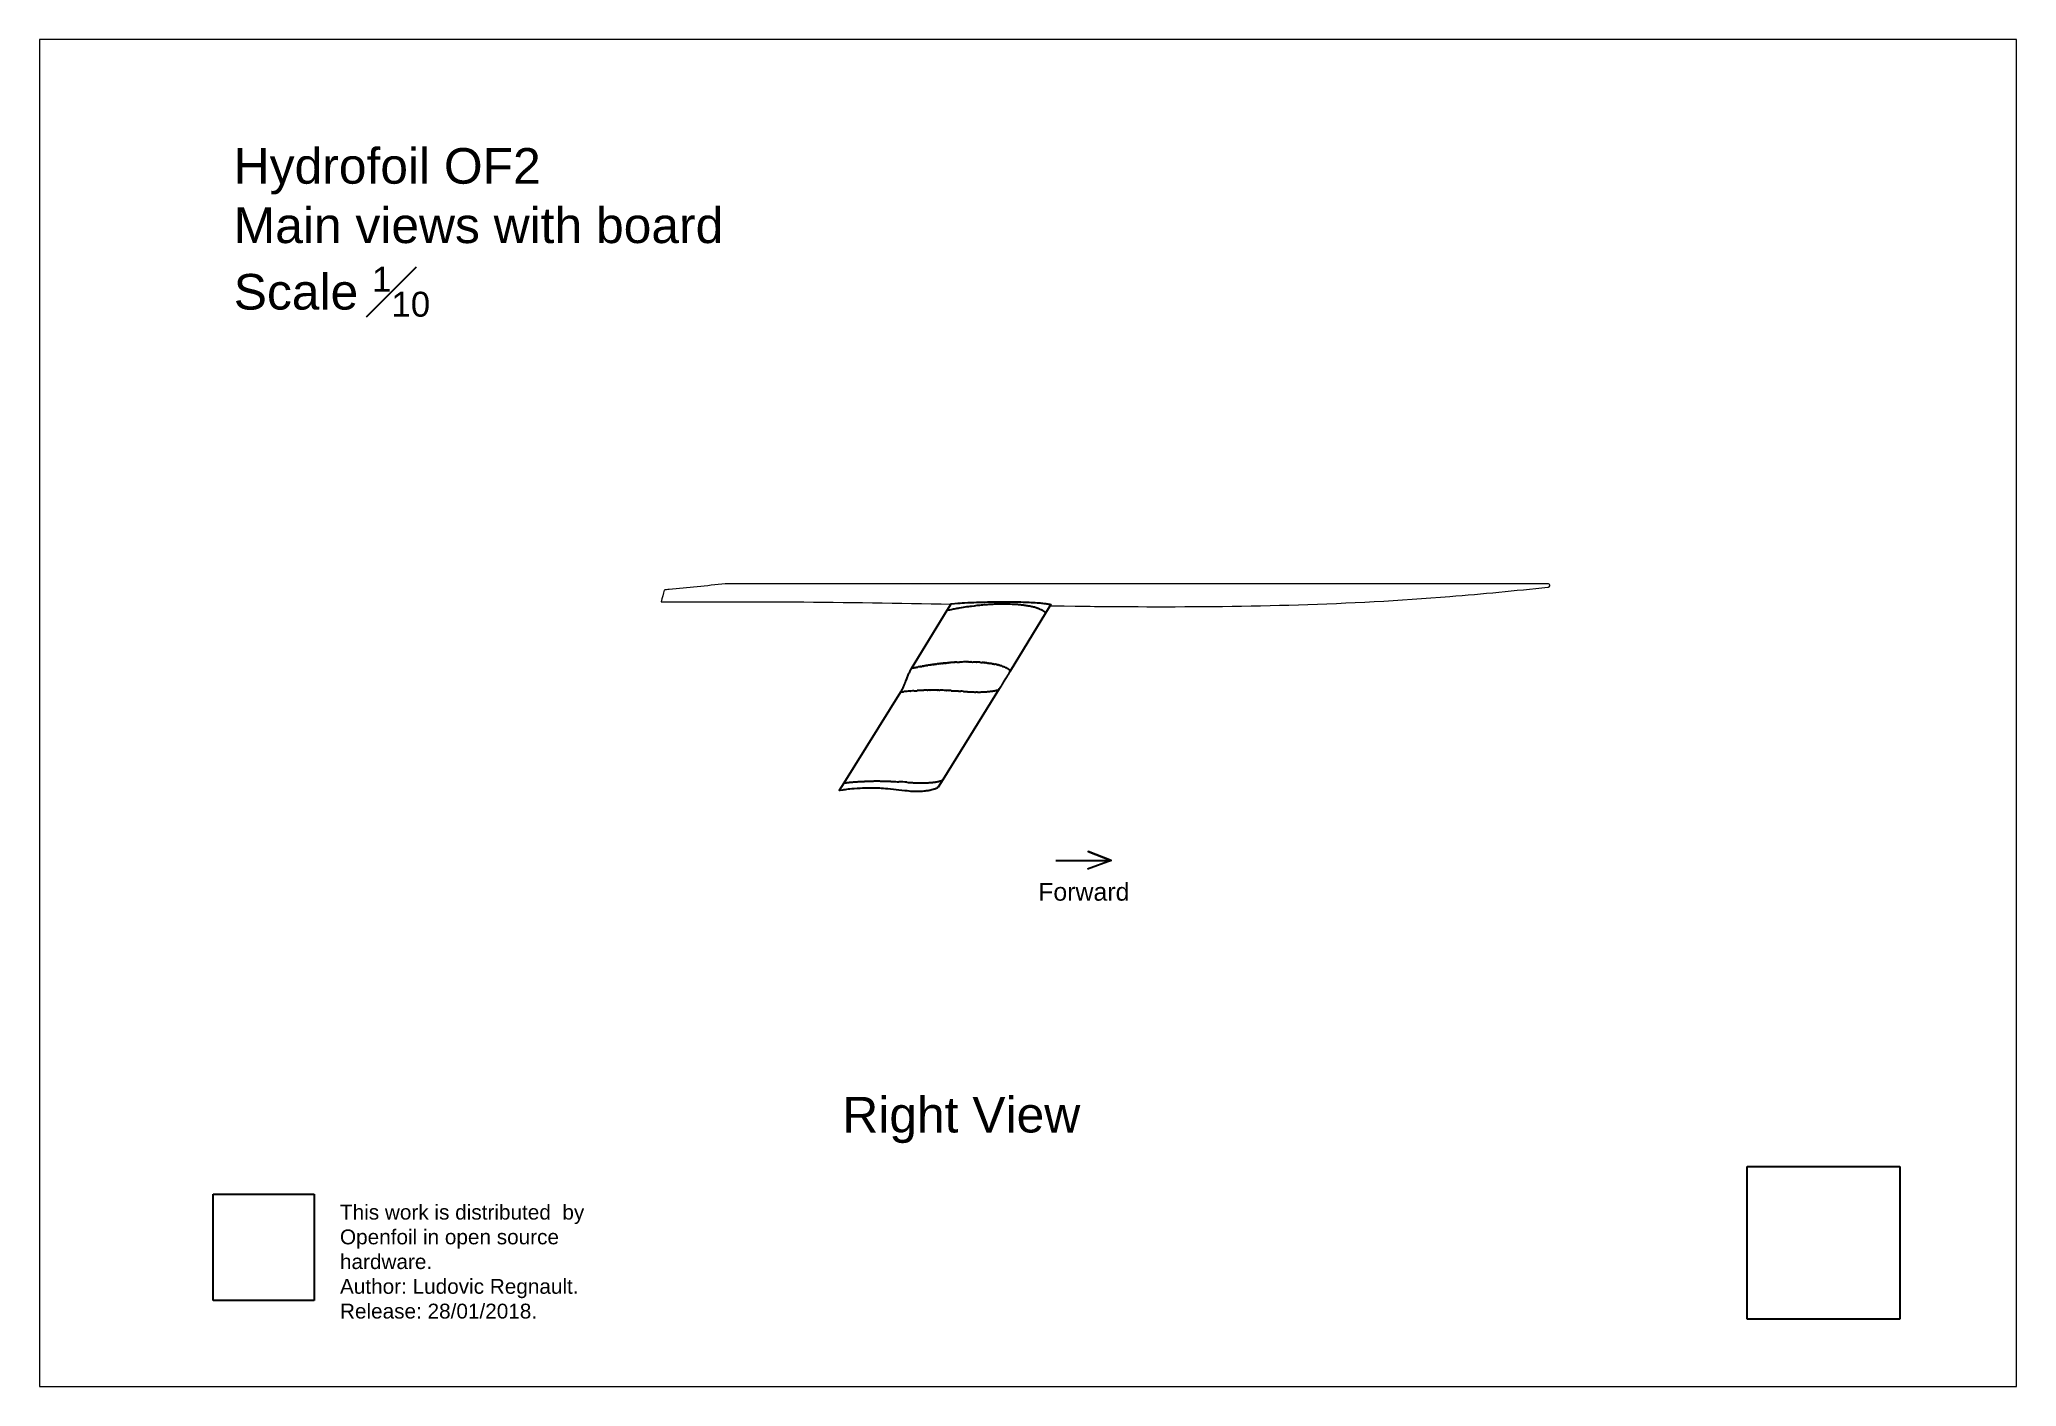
# Paper-space layout '12' of a CAD drawing. Header units: millimetres. Extents: x -23 to 310, y -9 to 218.
# The model-space entities are those that its viewports show. They can reach past a viewport. Long polylines and large blocks are cut down to what shows.
import ezdxf

# ---------------------------------------------------------------- set-up
doc = ezdxf.new("R2010")
doc.units = ezdxf.units.MM
doc.header["$LTSCALE"] = 0.05
doc.layers.add('Board', color=52, linetype='Continuous', lineweight=13)
doc.layers.add('Text', color=8, linetype='Continuous')
doc.styles.get("Standard").update_dxf_attribs({"font": 'arial.ttf'})
picture_1 = doc.add_image_def('image1.jpg', size_in_pixel=(2362, 2362))
picture_2 = doc.add_image_def('image2.png', size_in_pixel=(761, 800))

msp = doc.modelspace()

# ---------------------------------------------------------------- linework, layer by layer
for p, q in [((15028.3, 6342.9), (15088, 6440.8)), ((15088, 6440.8), (15094.8, 6451.9)), ((15253.7, 6435.9), (15194, 6338)), ((15262.6, 6450.4), (15253.7, 6435.9)), ((15028.3, 6342.9), (15028.3, 6342.9)), ((15028.3, 6342.9), (15028.3, 6342.9)), ((15028.3, 6342.9), (15028.3, 6342.9)), ((15028.3, 6342.9), (15028.3, 6342.9)), ((15028.3, 6342.9), (15028.3, 6342.9)), ((15028.3, 6342.9), (15028.3, 6342.9)), ((15028.4, 6343), (15028.4, 6343)), ((15028.4, 6343), (15028.4, 6343)), ((15028.5, 6343), (15028.5, 6343)), ((15028.5, 6343), (15028.6, 6343)), ((15028.5, 6343), (15028.5, 6343)), ((15028.6, 6343.1), (15028.6, 6343)), ((15028.7, 6343.1), (15028.7, 6343.1)), ((15028.7, 6343.1), (15028.8, 6343.1)), ((15028.8, 6343.1), (15028.8, 6343.1)), ((15028.9, 6343.1), (15028.8, 6343.1)), ((15028.8, 6343.1), (15028.8, 6343.1)), ((15029, 6343.2), (15028.9, 6343.2)), ((15028.9, 6343.1), (15028.9, 6343.2)), ((15029.1, 6343.2), (15029, 6343.2)), ((15029, 6343.2), (15029, 6343.2)), ((15029.2, 6343.2), (15029.1, 6343.2)), ((15029.1, 6343.2), (15029.1, 6343.2)), ((15029.2, 6343.2), (15029.2, 6343.2)), ((15030.8, 6343.6), (15030.7, 6343.5)), ((15030.8, 6343.6), (15031.1, 6343.6)), ((15031.6, 6343.7), (15031.1, 6343.6)), ((15031.6, 6343.7), (15032.4, 6343.8)), ((15032.4, 6343.9), (15032.4, 6343.8)), ((15032.4, 6343.9), (15032.8, 6343.9)), ((15033, 6344), (15032.8, 6343.9)), ((15033, 6344), (15033.1, 6344)), ((15033.5, 6344.1), (15033.1, 6344)), ((15033.5, 6344.1), (15033.9, 6344.1)), ((15034, 6344.2), (15033.9, 6344.1)), ((15034, 6344.2), (15034.4, 6344.3)), ((15034.5, 6344.3), (15034.4, 6344.3)), ((15034.5, 6344.3), (15035, 6344.4)), ((15035.1, 6344.4), (15035, 6344.4)), ((15035.1, 6344.4), (15035.6, 6344.5)), ((15036.1, 6344.6), (15035.6, 6344.5)), ((15036.1, 6344.6), (15037.1, 6344.8)), ((15037.2, 6344.8), (15037.1, 6344.8)), ((15037.2, 6344.8), (15037.6, 6344.9)), ((15037.7, 6344.9), (15037.6, 6344.9)), ((15037.7, 6344.9), (15038.1, 6345)), ((15038.2, 6345), (15038.1, 6345)), ((15038.2, 6345), (15038.6, 6345.1)), ((15038.7, 6345.2), (15038.6, 6345.1)), ((15038.7, 6345.2), (15039, 6345.2)), ((15039.3, 6345.3), (15039, 6345.2)), ((15039.3, 6345.3), (15039.5, 6345.3)), ((15039.8, 6345.4), (15039.5, 6345.3)), ((15039.8, 6345.4), (15040, 6345.4)), ((15040.3, 6345.5), (15040, 6345.4)), ((15040.3, 6345.5), (15040.5, 6345.5)), ((15040.8, 6345.6), (15040.5, 6345.5)), ((15040.8, 6345.6), (15041, 6345.6)), ((15041.4, 6345.7), (15041, 6345.6)), ((15041.9, 6345.8), (15041.4, 6345.7)), ((15041.9, 6345.8), (15042.9, 6346)), ((15043, 6346), (15043.4, 6346.1)), ((15043.5, 6346.1), (15043.4, 6346.1)), ((15043.5, 6346.1), (15043.9, 6346.2)), ((15044, 6346.2), (15043.9, 6346.2)), ((15044, 6346.2), (15044.3, 6346.2)), ((15044.6, 6346.3), (15044.3, 6346.2)), ((15044.6, 6346.3), (15044.8, 6346.3)), ((15045.1, 6346.4), (15044.8, 6346.3)), ((15045.1, 6346.4), (15045.3, 6346.4)), ((15045.6, 6346.5), (15045.3, 6346.4)), ((15045.6, 6346.5), (15045.8, 6346.5)), ((15046.1, 6346.6), (15045.8, 6346.5)), ((15046.1, 6346.6), (15046.3, 6346.6)), ((15046.7, 6346.7), (15046.3, 6346.6)), ((15046.7, 6346.7), (15046.8, 6346.7)), ((15047.2, 6346.8), (15046.8, 6346.7)), ((15047.2, 6346.8), (15048.2, 6346.9)), ((15048.3, 6347), (15048.7, 6347)), ((15048.8, 6347), (15048.7, 6347)), ((15048.8, 6347), (15049.2, 6347.1)), ((15049.3, 6347.1), (15049.2, 6347.1)), ((15049.3, 6347.1), (15049.7, 6347.2)), ((15050.4, 6347.3), (15049.7, 6347.2)), ((15050.4, 6347.3), (15050.7, 6347.4)), ((15051.5, 6347.5), (15050.7, 6347.4)), ((15051.5, 6347.5), (15051.6, 6347.5)), ((15052.6, 6347.7), (15051.6, 6347.5)), ((15053.1, 6347.8), (15052.6, 6347.7)), ((15053.1, 6347.8), (15053.4, 6347.8)), ((15053.6, 6347.9), (15053.4, 6347.8)), ((15053.6, 6347.9), (15054.1, 6347.9)), ((15054.7, 6348), (15054.1, 6347.9)), ((15054.7, 6348), (15054.9, 6348.1)), ((15055.2, 6348.1), (15054.9, 6348.1)), ((15055.2, 6348.1), (15055.7, 6348.2)), ((15056.3, 6348.3), (15055.7, 6348.2)), ((15058.8, 6348.7), (15059.5, 6348.8)), ((15059.6, 6348.8), (15059.5, 6348.8)), ((15059.6, 6348.8), (15060.2, 6348.9)), ((15060.5, 6348.9), (15060.2, 6348.9)), ((15060.5, 6348.9), (15061, 6349)), ((15061.5, 6349.1), (15061, 6349)), ((15061.5, 6349.1), (15061.9, 6349.1)), ((15062.3, 6349.2), (15061.9, 6349.1)), ((15062.3, 6349.2), (15062.5, 6349.2)), ((15063, 6349.3), (15062.5, 6349.2)), ((15063, 6349.3), (15063.3, 6349.3)), ((15063.8, 6349.4), (15063.3, 6349.3)), ((15063.8, 6349.4), (15064.1, 6349.4)), ((15064.6, 6349.5), (15064.1, 6349.4)), ((15064.6, 6349.5), (15065.4, 6349.6)), ((15065.5, 6349.6), (15066, 6349.7)), ((15066.3, 6349.7), (15066, 6349.7)), ((15066.3, 6349.7), (15066.6, 6349.8)), ((15067.1, 6349.8), (15066.6, 6349.8)), ((15067.1, 6349.8), (15067.8, 6349.9)), ((15068, 6349.9), (15067.8, 6349.9)), ((15068, 6349.9), (15068.4, 6350)), ((15068.8, 6350), (15068.4, 6350)), ((15068.8, 6350), (15069.5, 6350.1)), ((15069.6, 6350.2), (15069.5, 6350.1)), ((15069.6, 6350.2), (15070.1, 6350.2)), ((15070.5, 6350.3), (15070.1, 6350.2)), ((15070.5, 6350.3), (15070.7, 6350.3)), ((15071.6, 6350.4), (15070.7, 6350.3)), ((15071.6, 6350.4), (15071.9, 6350.4)), ((15073, 6350.6), (15071.9, 6350.4)), ((15073.8, 6350.7), (15073.1, 6350.6)), ((15073.8, 6350.7), (15074.3, 6350.7)), ((15075.3, 6350.9), (15074.3, 6350.7)), ((15075.3, 6350.9), (15075.4, 6350.9)), ((15076.4, 6351), (15075.4, 6350.9)), ((15076.4, 6351), (15076.8, 6351)), ((15077.4, 6351.1), (15076.8, 6351)), ((15077.4, 6351.1), (15077.8, 6351.1)), ((15078.9, 6351.3), (15077.8, 6351.1)), ((15078.9, 6351.3), (15079, 6351.3)), ((15079.7, 6351.4), (15079, 6351.3)), ((15079.7, 6351.4), (15080.2, 6351.4)), ((15080.6, 6351.4), (15080.2, 6351.4)), ((15080.6, 6351.4), (15081.4, 6351.5)), ((15082.2, 6351.6), (15081.4, 6351.5)), ((15082.2, 6351.6), (15082.6, 6351.7)), ((15083.1, 6351.7), (15082.6, 6351.7)), ((15083.1, 6351.7), (15083.7, 6351.8)), ((15084.8, 6351.9), (15083.7, 6351.8)), ((15084.8, 6351.9), (15085.4, 6352)), ((15085.7, 6352), (15085.4, 6352)), ((15085.7, 6352), (15086.2, 6352)), ((15086.5, 6352.1), (15086.2, 6352)), ((15086.5, 6352.1), (15086.8, 6352.1)), ((15087.3, 6352.2), (15086.8, 6352.1)), ((15087.3, 6352.2), (15088, 6352.2)), ((15088.1, 6352.2), (15088, 6352.2)), ((15088.1, 6352.2), (15088.8, 6352.3)), ((15089, 6352.3), (15088.8, 6352.3)), ((15089, 6352.3), (15089.3, 6352.3)), ((15089.8, 6352.4), (15089.3, 6352.3)), ((15089.8, 6352.4), (15090.5, 6352.5)), ((15090.7, 6352.5), (15090.5, 6352.5)), ((15090.7, 6352.5), (15091.1, 6352.5)), ((15091.5, 6352.6), (15091.1, 6352.5)), ((15093.2, 6352.7), (15093, 6352.7)), ((15093.2, 6352.7), (15093.6, 6352.7)), ((15094.1, 6352.8), (15093.6, 6352.7)), ((15095.8, 6352.9), (15095.4, 6352.9)), ((15095.8, 6352.9), (15096.1, 6352.9)), ((15097, 6353), (15097.3, 6353)), ((15098.3, 6353.1), (15098.5, 6353.1)), ((15098.9, 6353.1), (15098.5, 6353.1)), ((15098.9, 6353.1), (15099.2, 6353.2)), ((15099.6, 6353.2), (15099.2, 6353.2)), ((15099.6, 6353.2), (15099.8, 6353.2)), ((15100, 6353.2), (15099.8, 6353.2)), ((15100, 6353.2), (15100.4, 6353.2)), ((15100.9, 6353.3), (15100.4, 6353.2)), ((15100.9, 6353.3), (15101, 6353.3)), ((15101.3, 6353.3), (15101, 6353.3)), ((15101.3, 6353.3), (15101.6, 6353.3)), ((15102.1, 6353.3), (15101.6, 6353.3)), ((15102.1, 6353.3), (15102.3, 6353.3)), ((15102.6, 6353.4), (15102.3, 6353.3)), ((15102.6, 6353.4), (15102.9, 6353.4)), ((15103.8, 6353.4), (15104.1, 6353.4)), ((15104.3, 6353.4), (15104.1, 6353.4)), ((15104.3, 6353.4), (15104.9, 6353.5)), ((15105.1, 6353.5), (15104.9, 6353.5)), ((15105.1, 6353.5), (15105.3, 6353.5)), ((15105.5, 6353.5), (15105.3, 6353.5)), ((15105.5, 6353.5), (15106.4, 6353.5)), ((15106.8, 6353.5), (15106.4, 6353.5)), ((15106.8, 6353.5), (15107.6, 6353.6)), ((15107.7, 6353.6), (15107.6, 6353.6)), ((15107.7, 6353.6), (15108.2, 6353.6)), ((15108.5, 6353.6), (15108.2, 6353.6)), ((15108.5, 6353.6), (15108.8, 6353.6)), ((15109.4, 6353.6), (15108.8, 6353.6)), ((15111.1, 6353.7), (15110.6, 6353.7)), ((15113.7, 6353.7), (15113.1, 6353.7)), ((15120.5, 6353.8), (15120.7, 6353.8)), ((15121.4, 6353.8), (15120.7, 6353.8)), ((15121.4, 6353.8), (15121.6, 6353.8)), ((15123.9, 6353.8), (15128.2, 6353.8)), ((15128.3, 6353.8), (15128.2, 6353.8)), ((15128.3, 6353.8), (15129, 6353.8)), ((15129.1, 6353.8), (15129.9, 6353.8)), ((15130, 6353.8), (15130.7, 6353.7)), ((15130.8, 6353.7), (15131.6, 6353.7)), ((15132.4, 6353.7), (15131.6, 6353.7)), ((15133.2, 6353.7), (15132.5, 6353.7)), ((15133.2, 6353.7), (15133.3, 6353.7)), ((15134, 6353.7), (15133.3, 6353.7)), ((15134.7, 6353.6), (15134, 6353.7)), ((15134.7, 6353.6), (15135, 6353.6)), ((15135.6, 6353.6), (15135, 6353.6)), ((15135.6, 6353.6), (15135.9, 6353.6)), ((15136.4, 6353.6), (15135.9, 6353.6)), ((15136.4, 6353.6), (15136.7, 6353.6)), ((15137.1, 6353.6), (15136.7, 6353.6)), ((15137.1, 6353.6), (15137.6, 6353.5)), ((15138, 6353.5), (15137.6, 6353.5)), ((15141.3, 6353.4), (15141, 6353.4)), ((15141.3, 6353.4), (15141.5, 6353.3)), ((15142.4, 6353.3), (15142.6, 6353.3)), ((15142.9, 6353.3), (15142.6, 6353.3)), ((15142.9, 6353.3), (15143.2, 6353.2)), ((15143.4, 6353.2), (15143.2, 6353.2)), ((15143.4, 6353.2), (15143.7, 6353.2)), ((15144, 6353.2), (15143.7, 6353.2)), ((15144, 6353.2), (15144.2, 6353.2)), ((15144.5, 6353.2), (15144.2, 6353.2)), ((15144.5, 6353.2), (15144.8, 6353.1)), ((15145, 6353.1), (15144.8, 6353.1)), ((15145, 6353.1), (15145.3, 6353.1)), ((15145.6, 6353.1), (15145.3, 6353.1)), ((15145.6, 6353.1), (15145.9, 6353.1)), ((15146.1, 6353), (15145.9, 6353.1)), ((15146.1, 6353), (15146.4, 6353)), ((15146.7, 6353), (15146.4, 6353)), ((15146.7, 6353), (15146.9, 6353)), ((15147.1, 6353), (15146.9, 6353)), ((15148.4, 6352.8), (15148, 6352.9)), ((15148.4, 6352.8), (15148.6, 6352.8)), ((15148.8, 6352.8), (15148.6, 6352.8)), ((15148.8, 6352.8), (15149.1, 6352.8)), ((15149.2, 6352.8), (15149.1, 6352.8)), ((15150.5, 6352.6), (15150.2, 6352.7)), ((15150.5, 6352.6), (15150.7, 6352.6)), ((15150.9, 6352.6), (15150.7, 6352.6)), ((15150.9, 6352.6), (15151.2, 6352.5)), ((15151.3, 6352.5), (15151.2, 6352.5)), ((15151.3, 6352.5), (15151.8, 6352.5)), ((15152.2, 6352.4), (15151.8, 6352.5)), ((15152.2, 6352.4), (15152.3, 6352.4)), ((15152.6, 6352.4), (15152.3, 6352.4)), ((15152.6, 6352.4), (15152.9, 6352.4)), ((15153, 6352.3), (15152.9, 6352.4)), ((15153, 6352.3), (15153.4, 6352.3)), ((15153.5, 6352.3), (15153.4, 6352.3)), ((15153.5, 6352.3), (15153.9, 6352.2)), ((15154.3, 6352.2), (15153.9, 6352.2)), ((15154.3, 6352.2), (15154.5, 6352.2)), ((15155.1, 6352.1), (15154.5, 6352.2)), ((15155.1, 6352.1), (15155.5, 6352)), ((15155.9, 6352), (15155.5, 6352)), ((15155.9, 6352), (15156.1, 6352)), ((15156.3, 6351.9), (15156.1, 6352)), ((15156.3, 6351.9), (15156.6, 6351.9)), ((15156.7, 6351.9), (15156.6, 6351.9)), ((15156.7, 6351.9), (15157.1, 6351.8)), ((15157.5, 6351.8), (15157.1, 6351.8)), ((15157.5, 6351.8), (15157.6, 6351.8)), ((15157.9, 6351.7), (15157.6, 6351.8)), ((15157.9, 6351.7), (15158.2, 6351.7)), ((15158.3, 6351.7), (15158.2, 6351.7)), ((15158.3, 6351.7), (15158.7, 6351.6)), ((15159.1, 6351.6), (15158.7, 6351.6)), ((15159.1, 6351.6), (15159.2, 6351.5)), ((15159.5, 6351.5), (15159.2, 6351.5)), ((15159.5, 6351.5), (15159.8, 6351.5)), ((15159.9, 6351.4), (15159.8, 6351.5)), ((15159.9, 6351.4), (15160.3, 6351.4)), ((15160.7, 6351.3), (15160.3, 6351.4)), ((15160.7, 6351.3), (15160.8, 6351.3)), ((15161.1, 6351.3), (15160.8, 6351.3)), ((15161.1, 6351.3), (15161.4, 6351.2)), ((15161.5, 6351.2), (15161.4, 6351.2)), ((15161.5, 6351.2), (15161.9, 6351.2)), ((15162.3, 6351.1), (15161.9, 6351.2)), ((15162.3, 6351.1), (15162.4, 6351.1)), ((15162.6, 6351), (15162.4, 6351.1)), ((15162.6, 6351), (15162.9, 6351)), ((15163, 6351), (15162.9, 6351)), ((15163, 6351), (15163.5, 6350.9)), ((15163.8, 6350.8), (15163.5, 6350.9)), ((15163.8, 6350.8), (15164, 6350.8)), ((15164.2, 6350.8), (15164, 6350.8)), ((15164.2, 6350.8), (15164.5, 6350.7)), ((15164.6, 6350.7), (15164.5, 6350.7)), ((15164.6, 6350.7), (15165, 6350.6)), ((15165.4, 6350.6), (15165, 6350.6)), ((15165.4, 6350.6), (15165.6, 6350.6)), ((15165.8, 6350.5), (15165.6, 6350.6)), ((15165.8, 6350.5), (15166.1, 6350.5)), ((15166.2, 6350.4), (15166.1, 6350.5)), ((15166.2, 6350.4), (15166.6, 6350.4)), ((15167, 6350.3), (15166.6, 6350.4)), ((15167, 6350.3), (15167.1, 6350.3)), ((15167.4, 6350.2), (15167.1, 6350.3)), ((15167.4, 6350.2), (15167.6, 6350.2)), ((15167.8, 6350.2), (15167.6, 6350.2)), ((15167.8, 6350.2), (15168.2, 6350.1)), ((15168.5, 6350), (15168.2, 6350.1)), ((15168.5, 6350), (15168.7, 6350)), ((15168.9, 6349.9), (15168.7, 6350)), ((15168.9, 6349.9), (15169.2, 6349.9)), ((15169.3, 6349.9), (15169.2, 6349.9)), ((15169.3, 6349.9), (15169.7, 6349.8)), ((15170.1, 6349.7), (15169.7, 6349.8)), ((15170.1, 6349.7), (15170.2, 6349.7)), ((15170.4, 6349.6), (15170.2, 6349.7)), ((15170.4, 6349.6), (15170.7, 6349.6)), ((15170.8, 6349.5), (15170.7, 6349.6)), ((15170.8, 6349.5), (15171, 6349.5)), ((15171.2, 6349.5), (15171, 6349.5)), ((15171.2, 6349.5), (15171.3, 6349.5)), ((15171.6, 6349.4), (15171.3, 6349.5)), ((15171.6, 6349.4), (15171.8, 6349.3)), ((15172, 6349.3), (15171.8, 6349.3)), ((15172.3, 6349.2), (15172, 6349.3)), ((15172, 6349.3), (15172, 6349.3)), ((15172.3, 6349.2), (15172.5, 6349.2)), ((15172.7, 6349.1), (15172.5, 6349.2)), ((15172.7, 6349.1), (15172.8, 6349.1)), ((15173.1, 6349), (15172.8, 6349.1)), ((15173.1, 6349), (15173.3, 6349)), ((15173.5, 6348.9), (15173.3, 6349)), ((15173.8, 6348.9), (15173.5, 6348.9)), ((15173.5, 6348.9), (15173.5, 6348.9)), ((15173.8, 6348.9), (15174.1, 6348.8)), ((15174.2, 6348.8), (15174.1, 6348.8)), ((15174.2, 6348.8), (15174.3, 6348.7)), ((15174.6, 6348.7), (15174.3, 6348.7)), ((15174.6, 6348.7), (15174.8, 6348.6)), ((15175, 6348.6), (15174.8, 6348.6)), ((15175, 6348.6), (15175.1, 6348.5)), ((15175.3, 6348.5), (15175.1, 6348.5)), ((15175.3, 6348.5), (15175.5, 6348.4)), ((15175.7, 6348.4), (15175.5, 6348.4)), ((15175.7, 6348.4), (15175.8, 6348.3)), ((15176.1, 6348.3), (15175.8, 6348.3)), ((15176.1, 6348.3), (15176.3, 6348.2)), ((15176.4, 6348.2), (15176.3, 6348.2)), ((15176.4, 6348.2), (15176.5, 6348.1)), ((15176.8, 6348.1), (15176.5, 6348.1)), ((15176.8, 6348.1), (15177, 6348)), ((15177.2, 6347.9), (15177, 6348)), ((15177.2, 6347.9), (15177.3, 6347.9)), ((15177.4, 6347.9), (15177.3, 6347.9)), ((15177.4, 6347.9), (15177.8, 6347.8)), ((15177.9, 6347.7), (15177.8, 6347.8)), ((15177.9, 6347.7), (15178, 6347.7)), ((15178.1, 6347.7), (15178, 6347.7)), ((15178.1, 6347.7), (15178.7, 6347.5)), ((15179.4, 6347.2), (15179.2, 6347.3)), ((15179.6, 6347.2), (15179.4, 6347.2)), ((15179.6, 6347.2), (15179.7, 6347.1)), ((15179.8, 6347.1), (15179.7, 6347.1)), ((15179.8, 6347.1), (15179.9, 6347.1)), ((15180.1, 6347), (15179.9, 6347.1)), ((15180.3, 6346.9), (15180.1, 6347)), ((15180.3, 6346.9), (15180.4, 6346.9)), ((15180.5, 6346.8), (15180.4, 6346.9)), ((15180.5, 6346.8), (15180.6, 6346.8)), ((15180.7, 6346.7), (15180.6, 6346.8)), ((15180.7, 6346.7), (15180.8, 6346.7)), ((15181, 6346.7), (15180.8, 6346.7)), ((15181, 6346.7), (15181.1, 6346.6)), ((15181.2, 6346.6), (15181.1, 6346.6)), ((15181.2, 6346.6), (15181.3, 6346.5)), ((15181.4, 6346.5), (15181.3, 6346.5)), ((15181.4, 6346.5), (15181.5, 6346.5)), ((15181.6, 6346.4), (15181.5, 6346.5)), ((15181.6, 6346.4), (15181.7, 6346.4)), ((15181.8, 6346.3), (15181.7, 6346.4)), ((15181.8, 6346.3), (15182, 6346.3)), ((15182.1, 6346.2), (15182, 6346.3)), ((15182.1, 6346.2), (15182.2, 6346.2)), ((15182.3, 6346.2), (15182.2, 6346.2)), ((15182.3, 6346.2), (15182.4, 6346.1)), ((15182.5, 6346.1), (15182.4, 6346.1)), ((15182.5, 6346.1), (15182.7, 6346)), ((15182.7, 6346), (15182.7, 6346)), ((15182.7, 6346), (15182.8, 6345.9)), ((15182.9, 6345.9), (15182.8, 6345.9)), ((15184.2, 6345.3), (15184.4, 6345.3)), ((15186, 6344.5), (15186.2, 6344.5)), ((15186.4, 6344.4), (15186.2, 6344.5)), ((15187.8, 6343.7), (15187.6, 6343.7)), ((15187.8, 6343.7), (15187.8, 6343.6)), ((15189.2, 6342.9), (15189.3, 6342.9)), ((15189.3, 6342.8), (15189.3, 6342.9)), ((15190.9, 6341.8), (15190.8, 6341.9)), ((15190.9, 6341.8), (15191, 6341.8)), ((15191.1, 6341.7), (15191, 6341.8)), ((15191.2, 6341.6), (15191.1, 6341.7)), ((15191.2, 6341.6), (15191.3, 6341.6)), ((15191.4, 6341.5), (15191.3, 6341.6)), ((15191.4, 6341.5), (15191.4, 6341.5)), ((15191.7, 6341.3), (15191.7, 6341.2)), ((15191.8, 6341.2), (15191.7, 6341.2)), ((15192, 6341.1), (15191.8, 6341.2)), ((15192, 6341.1), (15192, 6341)), ((15192.1, 6341), (15192, 6341)), ((15192.1, 6341), (15192.2, 6340.8)), ((15192.4, 6340.7), (15192.2, 6340.8)), ((15192.5, 6340.6), (15192.4, 6340.7)), ((15192.4, 6340.7), (15192.4, 6340.7)), ((15192.9, 6340.3), (15192.8, 6340.4)), ((15192.9, 6340.3), (15193, 6340.2)), ((15193.2, 6340.1), (15193.2, 6340)), ((15193.2, 6340), (15193.2, 6340)), ((15193.2, 6340), (15193.3, 6340)), ((15193.3, 6339.9), (15193.3, 6340)), ((15193.5, 6339.7), (15193.5, 6339.8)), ((15193.6, 6339.7), (15193.5, 6339.7)), ((15193.5, 6339.7), (15193.5, 6339.7)), ((15193.6, 6339.7), (15193.6, 6339.6)), ((15193.6, 6339.6), (15193.6, 6339.6)), ((15193.6, 6339.6), (15193.7, 6339.6)), ((15193.7, 6339.5), (15193.7, 6339.6)), ((15193.8, 6339.5), (15193.7, 6339.5)), ((15193.7, 6339.5), (15193.7, 6339.5)), ((15193.8, 6339.5), (15193.8, 6339.4)), ((15193.9, 6339.3), (15193.9, 6339.3)), ((15193.9, 6339.3), (15193.9, 6339.2)), ((15193.9, 6339.3), (15193.9, 6339.3)), ((15194, 6339.2), (15193.9, 6339.2)), ((15194, 6339.2), (15194, 6339)), ((15194, 6339), (15194, 6339)), ((15194, 6339), (15194.1, 6339)), ((15194.1, 6338.9), (15194.1, 6339)), ((15194.1, 6338.9), (15194.1, 6338.9)), ((15194.1, 6338.9), (15194.1, 6338.9)), ((15194.1, 6338.9), (15194.1, 6338.9)), ((15194.1, 6338.8), (15194.1, 6338.7)), ((15194.1, 6338.7), (15194.1, 6338.6)), ((15194.2, 6338.6), (15194.1, 6338.6)), ((15194.2, 6338.4), (15194.1, 6338.4)), ((15194.1, 6338.3), (15194.1, 6338.3)), ((15194.1, 6338.1), (15194.1, 6338.2)), ((15194.1, 6338.2), (15194.1, 6338.2)), ((15194.2, 6338.5), (15194.2, 6338.6)), ((15194.2, 6338.6), (15194.2, 6338.6)), ((15194.2, 6338.5), (15194.2, 6338.5)), ((14914.9, 6150.4), (15010.2, 6303.5)), ((15010.2, 6303.4), (15010.2, 6303.4)), ((15010.2, 6303.4), (15010.2, 6303.4)), ((15010.2, 6303.3), (15010.3, 6303.3)), ((15010.2, 6303.3), (15010.2, 6303.3)), ((15010.3, 6303.3), (15010.3, 6303.2)), ((15010.3, 6303.3), (15010.3, 6303.3)), ((15010.3, 6303.2), (15010.5, 6303.1)), ((15010.3, 6303.2), (15010.3, 6303.2)), ((15010.3, 6303.2), (15010.3, 6303.2)), ((15010.3, 6303.2), (15010.3, 6303.2)), ((15010.3, 6303.2), (15010.3, 6303.2)), ((15010.3, 6303.2), (15010.3, 6303.2)), ((15010.3, 6303.2), (15010.3, 6303.2)), ((15010.8, 6303.1), (15010.8, 6303.1)), ((15011.4, 6303.2), (15012.5, 6303.3)), ((15012.5, 6303.3), (15012.9, 6303.4)), ((15012.9, 6303.4), (15013.5, 6303.5)), ((15013.5, 6303.5), (15013.9, 6303.5)), ((15013.9, 6303.5), (15014.8, 6303.6)), ((15019.1, 6322.7), (15019.2, 6322.8)), ((15026.5, 6304.8), (15027, 6304.8)), ((15032.3, 6305.1), (15032.8, 6305.2)), ((15032.8, 6305.2), (15033.3, 6305.2)), ((15033.3, 6305.2), (15033.8, 6305.2)), ((15033.8, 6305.2), (15034.4, 6305.3)), ((15034.4, 6305.3), (15034.8, 6305.3)), ((15034.8, 6305.3), (15035.4, 6305.3)), ((15035.4, 6305.3), (15035.9, 6305.4)), ((15035.9, 6305.4), (15036.5, 6305.4)), ((15036.5, 6305.4), (15036.9, 6305.4)), ((15036.9, 6305.4), (15037.5, 6305.4)), ((15037.5, 6305.4), (15037.8, 6305.5)), ((15047.3, 6305.9), (15047.4, 6305.9)), ((15047.4, 6305.9), (15047.9, 6306)), ((15047.9, 6306), (15048.1, 6306)), ((15048.1, 6306), (15048.6, 6306)), ((15054.7, 6306.2), (15055.3, 6306.2)), ((15055.3, 6306.2), (15055.5, 6306.2)), ((15058.8, 6306.3), (15059.6, 6306.3)), ((15071.8, 6306.3), (15072.4, 6306.3)), ((15074.3, 6306.2), (15075, 6306.2)), ((15075.1, 6306.2), (15075.9, 6306.2)), ((15075.9, 6306.2), (15075.9, 6306.2)), ((15175.9, 6308.4), (15080.6, 6155.3)), ((15086.4, 6305.9), (15087.2, 6305.8)), ((15087.2, 6305.8), (15087.3, 6305.8)), ((15091.2, 6305.6), (15091.4, 6305.6)), ((15094.7, 6305.4), (15099.5, 6305.1)), ((15099.5, 6305.1), (15100.6, 6305.1)), ((15100.6, 6305.1), (15104.2, 6304.9)), ((15104.2, 6304.9), (15104.3, 6304.9)), ((15104.3, 6304.9), (15104.4, 6304.9)), ((15107.2, 6304.7), (15110.9, 6304.5)), ((15121, 6303.8), (15121.2, 6303.8)), ((15121.2, 6303.8), (15122, 6303.8)), ((15122, 6303.8), (15122.4, 6303.8)), ((15125.8, 6303.6), (15126, 6303.5)), ((15128, 6303.4), (15128.8, 6303.4)), ((15128.8, 6303.4), (15129.5, 6303.4)), ((15145.5, 6303.2), (15145.6, 6303.2)), ((15145.6, 6303.2), (15146.1, 6303.3)), ((15146.1, 6303.3), (15146.6, 6303.3)), ((15152.6, 6303.6), (15152.9, 6303.6)), ((15152.9, 6303.6), (15153.2, 6303.6)), ((15153.2, 6303.6), (15153.5, 6303.6)), ((15153.5, 6303.6), (15153.6, 6303.7)), ((15153.6, 6303.7), (15153.7, 6303.7)), ((15153.7, 6303.7), (15154.2, 6303.7)), ((15154.2, 6303.7), (15154.3, 6303.7)), ((15154.3, 6303.7), (15154.8, 6303.7)), ((15154.8, 6303.7), (15155, 6303.7)), ((15155, 6303.7), (15155.3, 6303.8)), ((15155.3, 6303.8), (15155.8, 6303.8)), ((15155.8, 6303.8), (15155.9, 6303.8)), ((15156.9, 6303.9), (15157.5, 6303.9)), ((15156.9, 6303.9), (15156.9, 6303.9)), ((15159.5, 6304.1), (15159.6, 6304.2)), ((15159.6, 6304.2), (15160.1, 6304.2)), ((15161.3, 6304.4), (15163, 6304.6)), ((15170.5, 6306), (15170.8, 6306)), ((15172.2, 6306.4), (15172.4, 6306.4)), ((15172.4, 6306.4), (15172.4, 6306.4)), ((15174, 6307), (15174.1, 6307)), ((15174, 6307), (15174, 6307)), ((15174.1, 6307), (15174.5, 6307.2)), ((14906.9, 6137.6), (14914.9, 6150.4)), ((14915.5, 6150.1), (14915.6, 6150.1)), ((14916.1, 6150.1), (14917.6, 6150.3)), ((14916.1, 6150.1), (14916.1, 6150.1)), ((14917.6, 6150.3), (14917.8, 6150.3)), ((15073.5, 6152.5), (15073.6, 6152.5)), ((15073.6, 6152.5), (15073.7, 6152.6)), ((15077.3, 6153.4), (15077.3, 6153.4)), ((15077.3, 6153.4), (15077.4, 6153.4)), ((15077.4, 6153.4), (15077.5, 6153.4)), ((15077.5, 6153.4), (15077.6, 6153.5)), ((15077.5, 6153.4), (15077.5, 6153.4)), ((15077.6, 6153.5), (15077.6, 6153.5)), ((15080.4, 6155), (15080.4, 6155))]:
    msp.add_line(p, q)
for points in [[(15088, 6440.8), (15088, 6440.8), (15088, 6440.8), (15088, 6440.8), (15088, 6440.8), (15088, 6440.8), (15088, 6440.8), (15088, 6440.8), (15088, 6440.8), (15088, 6440.8), (15088, 6440.8), (15088, 6440.8), (15088, 6440.8), (15088, 6440.8), (15088, 6440.8), (15088, 6440.8), (15088, 6440.8), (15088, 6440.8), (15088, 6440.8), (15088, 6440.8), (15088, 6440.8), (15088.1, 6440.9), (15088.1, 6440.9), (15088.1, 6440.9), (15088.1, 6440.9), (15088.1, 6440.9), (15088.2, 6440.9), (15088.2, 6440.9), (15088.3, 6441), (15088.4, 6441), (15088.5, 6441), (15088.6, 6441), (15088.8, 6441.1), (15090.8, 6441.5), (15092.5, 6441.8), (15094.7, 6442.3), (15098.7, 6443.1), (15100.7, 6443.5), (15102.6, 6443.9), (15104.5, 6444.2), (15106.5, 6444.6), (15108.4, 6444.9), (15112.3, 6445.6), (15115.4, 6446.1), (15118.4, 6446.5), (15121.5, 6447), (15124.5, 6447.4), (15126.9, 6447.7), (15129.2, 6448), (15134, 6448.6), (15138.7, 6449.2), (15143.4, 6449.7), (15145.9, 6449.9), (15148.4, 6450.2), (15150.8, 6450.4), (15153.3, 6450.6), (15155.8, 6450.8), (15158.2, 6451), (15160.7, 6451.2), (15163.2, 6451.3), (15165.5, 6451.4), (15167.9, 6451.5), (15170.3, 6451.6), (15172.8, 6451.6), (15175.3, 6451.7), (15177.7, 6451.7), (15181.3, 6451.7), (15184.8, 6451.7), (15188, 6451.7), (15191.3, 6451.6), (15194.5, 6451.5), (15197.7, 6451.4), (15199.9, 6451.3), (15202.1, 6451.2), (15204.2, 6451.1), (15206.4, 6450.9), (15208.1, 6450.7), (15209.8, 6450.6), (15211.5, 6450.4), (15213.2, 6450.2), (15216.4, 6449.8), (15218, 6449.6), (15219.6, 6449.3), (15221.2, 6449.1), (15222.7, 6448.9), (15224.3, 6448.6), (15225.9, 6448.3), (15227.5, 6448.1), (15229, 6447.8), (15230.5, 6447.4), (15232, 6447.1), (15233.6, 6446.7), (15235, 6446.4), (15236.5, 6445.9), (15238, 6445.5), (15238.9, 6445.2), (15239.8, 6444.9), (15240.7, 6444.6), (15241.6, 6444.2), (15242.4, 6443.9), (15243.3, 6443.5), (15244.1, 6443.1), (15245, 6442.8), (15246.4, 6442.1), (15247.1, 6441.7), (15247.8, 6441.4), (15248.5, 6441), (15249.2, 6440.6), (15249.9, 6440.2), (15250.5, 6439.8), (15251.1, 6439.4), (15251.6, 6439), (15252.2, 6438.5), (15252.7, 6438.1), (15253, 6437.8), (15253.2, 6437.7), (15253.2, 6437.6), (15253.3, 6437.6), (15253.3, 6437.5), (15253.4, 6437.4), (15253.5, 6437.4), (15253.5, 6437.3), (15253.6, 6437.2), (15253.6, 6437.2), (15253.6, 6437.1), (15253.6, 6437.1), (15253.7, 6437.1), (15253.7, 6437), (15253.7, 6437), (15253.7, 6437), (15253.7, 6437), (15253.7, 6436.9), (15253.7, 6436.9), (15253.8, 6436.9), (15253.8, 6436.8), (15253.8, 6436.8), (15253.8, 6436.8), (15253.8, 6436.8), (15253.8, 6436.7), (15253.8, 6436.7), (15253.8, 6436.7), (15253.8, 6436.6), (15253.8, 6436.6), (15253.8, 6436.6), (15253.8, 6436.6), (15253.9, 6436.5), (15253.9, 6436.5), (15253.9, 6436.5), (15253.9, 6436.4), (15253.9, 6436.4), (15253.9, 6436.4), (15253.9, 6436.3), (15253.9, 6436.3), (15253.9, 6436.3), (15253.8, 6436.3), (15253.8, 6436.2), (15253.8, 6436.2), (15253.8, 6436.2), (15253.8, 6436.1), (15253.8, 6436.1), (15253.8, 6436.1), (15253.8, 6436.1), (15253.8, 6436), (15253.8, 6436), (15253.8, 6436), (15253.7, 6436), (15253.7, 6436), (15253.7, 6435.9), (15253.7, 6435.9)], [(15018.5, 6321.2), (15020.1, 6325.3), (15021.4, 6328.5), (15022, 6330.1), (15022.6, 6331.6), (15023.2, 6333), (15023.8, 6334.4), (15024.5, 6335.7), (15025.1, 6337), (15025.8, 6338.5), (15026.6, 6340), (15027, 6340.7), (15027.4, 6341.4), (15027.8, 6342.2), (15028.3, 6342.9)]]:
    msp.add_lwpolyline(points)
for points in [[(15094.8, 6451.9), (15094.8, 6451.9), (15094.8, 6451.9), (15094.8, 6451.9), (15094.8, 6451.9), (15094.8, 6451.9), (15094.8, 6451.9), (15094.8, 6451.9), (15094.8, 6451.9), (15094.8, 6451.9), (15094.8, 6451.9), (15094.8, 6451.9), (15094.8, 6451.9), (15094.8, 6451.9), (15094.8, 6451.9), (15094.8, 6451.9), (15094.8, 6451.9), (15094.8, 6451.9), (15094.8, 6451.9), (15094.8, 6451.9), (15094.8, 6451.9), (15094.8, 6451.9), (15094.8, 6451.9), (15094.8, 6451.9), (15094.8, 6451.9), (15094.8, 6451.9), (15094.8, 6451.9), (15094.8, 6451.9), (15094.8, 6451.9), (15094.8, 6452), (15094.8, 6452), (15094.8, 6452), (15094.8, 6452), (15094.8, 6452), (15094.8, 6452), (15094.9, 6452), (15094.9, 6452), (15094.9, 6452), (15095, 6452), (15095.1, 6452), (15095.3, 6452), (15106.3, 6452.8), (15109.9, 6453), (15113.5, 6453.2), (15117.1, 6453.4), (15122.8, 6453.7), (15128.5, 6454), (15133, 6454.1), (15137.5, 6454.3), (15142, 6454.5), (15146.5, 6454.6), (15151.2, 6454.8), (15156, 6454.9), (15160.7, 6455), (15165.5, 6455.1), (15170.1, 6455.2, -0.002635), (15187, 6455.2), (15193.5, 6455.2), (15200, 6455.2), (15204.5, 6455.1), (15208.9, 6455), (15212.4, 6454.9), (15216, 6454.8), (15219.4, 6454.7), (15222.8, 6454.5), (15226.1, 6454.4), (15229.5, 6454.2), (15232.9, 6454), (15236.2, 6453.8), (15239.5, 6453.6), (15242.7, 6453.3), (15244.8, 6453.2), (15246.9, 6453), (15248.9, 6452.7), (15250.9, 6452.5), (15252.7, 6452.3), (15254.4, 6452.1), (15256.1, 6451.9), (15257.7, 6451.6), (15259.2, 6451.4), (15260.7, 6451.1), (15261.4, 6450.9), (15261.8, 6450.8), (15261.9, 6450.8), (15262.1, 6450.8), (15262.2, 6450.7), (15262.2, 6450.7), (15262.3, 6450.7), (15262.3, 6450.7), (15262.4, 6450.7), (15262.4, 6450.6), (15262.4, 6450.6), (15262.4, 6450.6), (15262.4, 6450.6), (15262.5, 6450.6), (15262.5, 6450.6), (15262.5, 6450.6), (15262.5, 6450.6), (15262.5, 6450.6), (15262.5, 6450.6), (15262.5, 6450.6), (15262.5, 6450.6), (15262.5, 6450.6), (15262.5, 6450.6), (15262.5, 6450.5), (15262.5, 6450.5), (15262.5, 6450.5), (15262.5, 6450.5), (15262.6, 6450.5), (15262.6, 6450.5), (15262.6, 6450.5), (15262.6, 6450.5), (15262.6, 6450.5), (15262.6, 6450.5), (15262.6, 6450.5), (15262.6, 6450.5), (15262.6, 6450.5), (15262.6, 6450.5), (15262.6, 6450.5), (15262.6, 6450.5), (15262.6, 6450.5), (15262.6, 6450.5), (15262.6, 6450.5), (15262.6, 6450.5), (15262.6, 6450.5), (15262.6, 6450.5), (15262.6, 6450.5), (15262.6, 6450.5), (15262.6, 6450.5), (15262.6, 6450.5), (15262.6, 6450.4)], [(15080.6, 6155.3), (15073, 6143.1, -0.015005), (15072.8, 6142.8, -0.01299), (15072.7, 6142.6, -0.114234), (15069.9, 6140.5, -0.006263), (15069.7, 6140.4, -0.005512), (15069.4, 6140.3, -0.004776), (15069.1, 6140.2, -0.004054), (15068.9, 6140.1, -0.003348), (15068.6, 6140), (15067.6, 6139.6), (15066.3, 6139.2), (15064.7, 6138.8), (15062.4, 6138.2), (15060.5, 6137.7), (15059, 6137.4), (15057.7, 6137.1), (15056.4, 6136.9), (15054.8, 6136.7), (15053, 6136.4), (15050.9, 6136.2), (15048.6, 6136), (15046.2, 6135.8), (15043.7, 6135.7), (15041.1, 6135.5), (15038.8, 6135.5), (15036.7, 6135.4), (15035, 6135.4), (15033.2, 6135.5), (15031.2, 6135.5), (15028.9, 6135.7), (15026.7, 6135.8), (15023.9, 6136), (15020.7, 6136.4), (15016.7, 6136.8), (15006.9, 6137.9), (15002.4, 6138.4), (14988, 6139.9), (14984.3, 6140.2), (14981.1, 6140.5), (14977.8, 6140.7), (14974.6, 6140.9), (14971.3, 6141.1), (14968, 6141.2), (14964.7, 6141.3), (14961.4, 6141.3), (14958.1, 6141.3), (14955.1, 6141.3), (14952, 6141.2), (14948.9, 6141.1), (14945.6, 6141), (14941.7, 6140.8), (14936.3, 6140.4), (14931.7, 6140.1), (14927.8, 6139.8), (14924.4, 6139.5), (14921.3, 6139.2), (14918.7, 6138.9), (14916.4, 6138.6), (14914.3, 6138.3), (14912.2, 6137.9), (14908, 6137.2), (14907.5, 6137.1), (14907.4, 6137.1), (14907.4, 6137.1), (14907.3, 6137.1), (14907.2, 6137.1), (14907.2, 6137.1), (14907.2, 6137.1), (14907.2, 6137.1), (14907.2, 6137.1), (14907.1, 6137.1), (14907.1, 6137.1), (14907.1, 6137.1), (14907.1, 6137.1), (14907.1, 6137.1), (14907.1, 6137.1), (14907.1, 6137.1), (14907.1, 6137.1), (14907.1, 6137.1), (14907.1, 6137.1), (14907.1, 6137.1), (14907.1, 6137.1), (14907, 6137.1), (14907, 6137.1), (14907, 6137.1), (14907, 6137.1), (14907, 6137.1), (14907, 6137.1), (14907, 6137.1), (14907, 6137.2), (14907, 6137.2), (14907, 6137.2), (14907, 6137.2), (14907, 6137.2), (14907, 6137.2), (14907, 6137.2), (14907, 6137.2), (14907, 6137.2), (14907, 6137.2), (14907, 6137.2), (14906.9, 6137.2), (14906.9, 6137.2), (14906.9, 6137.2), (14906.9, 6137.2), (14906.9, 6137.2), (14906.9, 6137.2), (14906.9, 6137.3), (14906.9, 6137.3), (14906.9, 6137.3), (14906.9, 6137.3), (14906.9, 6137.3), (14906.9, 6137.3), (14906.9, 6137.3), (14906.9, 6137.3), (14906.9, 6137.3), (14906.9, 6137.3), (14906.9, 6137.3), (14906.9, 6137.3), (14906.9, 6137.3), (14906.9, 6137.3), (14906.9, 6137.4), (14906.9, 6137.4), (14906.9, 6137.4), (14906.9, 6137.4), (14906.9, 6137.4), (14906.9, 6137.4), (14906.9, 6137.4), (14906.9, 6137.4), (14906.9, 6137.4), (14906.9, 6137.4), (14906.9, 6137.4), (14906.9, 6137.4), (14906.9, 6137.5), (14906.9, 6137.5), (14906.9, 6137.5), (14906.9, 6137.5), (14906.9, 6137.5), (14906.9, 6137.5), (14906.9, 6137.5), (14906.9, 6137.5), (14906.9, 6137.5), (14906.9, 6137.5), (14906.9, 6137.5), (14906.9, 6137.5), (14906.9, 6137.6), (14906.9, 6137.6), (14906.9, 6137.6), (14906.9, 6137.6), (14906.9, 6137.6), (14906.9, 6137.6), (14906.9, 6137.6), (14906.9, 6137.6), (14906.9, 6137.6)]]:
    msp.add_lwpolyline(points, format="xyb")
for centre, radius, start, end in [((15028.6, 6342.5), 0.494, 118.8031, 124.3218), ((15028.4, 6342.8), 0.167, 136.2712, 147.9913), ((15028.9, 6341.9), 1.21, 111.6144, 115.3948), ((15029.8, 6339.6), 3.69, 107.0385, 108.8814), ((15039.8, 6294.6), 49.7, 101.6283, 102.2588), ((15046.2, 6263.6), 81.4, 100.9958, 101.6179), ((15106.8, 6010.4), 341.6, 101.0337, 101.0452), ((15108.6, 6001.3), 350.9, 100.7776, 100.7895), ((15114.7, 5967.7), 385.1, 99.9353, 99.943), ((15119.7, 5938.3), 414.8, 99.3045, 99.3131), ((15125.8, 5899.8), 453.8, 98.4989, 98.8032), ((15127.7, 5887.1), 466.7, 98.4898, 98.5028), ((15136.4, 5825.5), 528.8, 97.7099, 97.7166), ((15146.2, 5749), 606.1, 96.9329, 96.9403), ((15125.1, 5980.2), 373.8, 94.9248, 95.1483), ((15121.1, 6027.6), 326.3, 94.5014, 94.745), ((15118.9, 6054.8), 299.1, 94.2005, 94.3862), ((15117.8, 6070.5), 283.3, 93.9436, 94.1471), ((15114.4, 6125.3), 228.4, 92.6632, 92.9034), ((15121.3, 5938.4), 415.4, 91.4677, 91.6373), ((15122.2, 5903.3), 450.5, 91.151, 91.4067), ((15123.6, 5823.8), 530, 90.6159, 91.0781), ((15123.7, 5825), 528.8, 90.3513, 90.6293), ((15123.2, 5935.3), 418.5, 89.9028, 90.2254), ((15123.5, 6001.9), 351.9, 89.0779, 89.0938), ((15123.5, 6004.5), 349.3, 88.9458, 88.9542), ((15123.6, 6007), 346.8, 88.8134, 88.8226), ((15123.7, 6011.5), 342.3, 88.5308, 88.5455), ((15123.8, 6016.6), 337.2, 88.2703, 88.273), ((15126.6, 6081.8), 272, 86.964, 87.59), ((15130.7, 6157.8), 195.9, 86.581, 86.8193), ((15133.1, 6192.3), 161.2, 84.6783, 85.0123), ((15129.8, 6159), 194.7, 84.0058, 84.2884), ((15160.9, 6293.5), 56.8, 71.2647, 71.7457), ((15160.5, 6292.4), 58, 71.2376, 71.2628), ((15160.4, 6292), 58.4, 70.9915, 71.0259), ((15160, 6290.7), 59.8, 70.3078, 70.3285), ((15156, 6280.7), 70.6, 66.4217, 67.548), ((15153.6, 6275), 76.7, 66.4419, 66.4466), ((15155.5, 6279.4), 71.9, 64.9062, 66.2798), ((15164.4, 6298.2), 51.1, 62.9876, 64.5891), ((15171.8, 6312.4), 35.1, 60.2977, 62.7397), ((15176.4, 6320.4), 25.9, 56.2668, 60.0284), ((15174.8, 6317.9), 28.9, 56.9014, 59.0749), ((15178.6, 6323.8), 21.9, 55.1228, 55.1981), ((15178.8, 6324), 21.6, 53.2782, 54.0863), ((15178.8, 6324), 21.5, 52.7102, 52.8028), ((15178.9, 6324.1), 21.4, 49.319, 50.4359), ((15183.6, 6329.4), 14.3, 47.8134, 48.6861), ((15188.9, 6335.2), 6.52, 44.9613, 46.7864), ((15191.8, 6337.9), 2.57, 34.9382, 37.9544), ((15192.9, 6338.5), 1.3, 14.8155, 18.1935), ((15193, 6338.5), 1.12, 7.7137, 12.4257), ((15193.2, 6338.5), 0.946, 347.3044, 352.8574), ((15193.2, 6338.5), 0.918, 339.8658, 345.1699), ((15193.2, 6338.5), 0.982, 355.8365, 0.2092), ((15010.4, 6303.4), 0.158, 147.1672, 176.5981), ((15010.4, 6303.4), 0.197, 184.1578, 202.6709), ((15010.4, 6303.4), 0.243, 203.202, 217.1678), ((15010.5, 6303.5), 0.304, 234.4972, 242.0075), ((15010.6, 6304.4), 1.28, 265.5206, 271.9542), ((15010.6, 6305.8), 2.64, 271.8453, 274.8124), ((15009.2, 6322.3), 19.2, 274.8273, 276.5448), ((15039.2, 6109.8), 195.4, 96.8826, 97.1662), ((15041.2, 6088.2), 217.1, 94.4042, 96.7372), ((15054.1, 5933), 372.8, 94.2492, 94.5491), ((15061.2, 5834.6), 471.4, 93.5205, 94.1582), ((15108, 4999.7), 1307.7, 92.8848, 93.0775), ((15086.6, 5425.4), 881.4, 92.6949, 92.8902), ((15074.7, 5678.4), 628.1, 92.4952, 92.6908), ((15067.5, 5845.3), 461.1, 92.1734, 92.3458), ((15064.8, 5916.8), 389.5, 91.4982, 92.1779), ((15064.7, 5921), 385.3, 91.4882, 91.4922), ((15064.9, 5908.6), 397.7, 90.8932, 91.3644), ((15065.1, 5902), 404.4, 90.8902, 90.8946), ((15065.2, 5894.7), 411.6, 90.5577, 90.7792), ((15065.1, 5898.1), 408.2, 90.7793, 90.781), ((15065.3, 5883.9), 422.4, 90.2184, 90.5511), ((15065.2, 5890.1), 416.2, 90.552, 90.5579), ((15065.3, 5872.8), 433.5, 90.0028, 90.2097), ((15065.3, 5877.3), 429.1, 90.21, 90.2193), ((15065.3, 5868.5), 437.8, 89.9907, 90.0031), ((15065.3, 5850.1), 456.3, 89.1821, 89.985), ((15065, 5831.1), 475.2, 89.1812, 89.1872), ((15065, 5828.3), 478, 88.9009, 89.1111), ((15065, 5828), 478.3, 88.8871, 88.9007), ((15065, 5829.7), 476.6, 88.7891, 88.7955), ((15065.2, 5837.9), 468.4, 87.4075, 88.6928), ((15057.1, 5669.9), 636.6, 86.9358, 87.2814), ((15022.6, 5025.9), 1281.6, 86.7787, 86.9244), ((15029.8, 4968.4), 1338.5, 86.6873, 86.8052), ((15006, 4645), 1662.8, 86.2124, 86.3807), ((15353.5, 9906), 3609.7, 266.2239, 266.2756), ((15181.5, 7262.6), 960.7, 266.2719, 266.3912), ((15157.5, 6872.1), 569.5, 266.4646, 266.8099), ((15151.4, 6765.2), 462.4, 266.8501, 266.853), ((15149.1, 6721.2), 418.3, 266.8488, 267.1199), ((15145.6, 6651.4), 348.4, 267.2464, 267.2484), ((15140.4, 6532.9), 229.8, 267.2831, 269.0084), ((15144.3, 6624.7), 321.6, 267.3586, 267.3649), ((15139.1, 6467.7), 164.5, 269.0767, 270.0417), ((15138.8, 6487.2), 184.1, 270.1231, 272.0823), ((15136.9, 6547.3), 244.2, 272.1521, 272.1586), ((15135.3, 6586.3), 283.3, 272.2889, 272.8535), ((15136.4, 6559.2), 256.1, 272.2737, 272.2832), ((15136.1, 6572.2), 269.1, 272.846, 273.0978), ((15137.6, 6544.1), 241, 273.0928, 273.5784), ((15140.5, 6499.7), 196.5, 274.3049, 274.3127), ((15141.6, 6486.3), 183, 274.4678, 274.7843), ((15146.9, 6426.4), 122.9, 274.9535, 275.8976), ((15151.4, 6383.7), 79.9, 276.2833, 277.1784), ((15150.5, 6388.1), 84.5, 278.4801, 279.5874), ((15143.7, 6428.2), 125.1, 279.6017, 280.7054), ((15132.2, 6491.3), 189.3, 280.5884, 281.1873), ((15136.7, 6464.7), 162.3, 281.4337, 281.7091), ((15150.6, 6398.4), 94.6, 281.6489, 282.1204), ((15161.3, 6349.4), 44.4, 282.4532, 283.792), ((15164.7, 6335.5), 30.1, 283.7941, 284.5908), ((15168.5, 6321.3), 15.4, 284.797, 288.1688), ((15170.5, 6315.1), 8.88, 288.1258, 293.3323), ((15172.1, 6311.8), 5.19, 297.9123, 307.0993), ((15172.7, 6310.8), 4.04, 307.2215, 314.3923), ((15172.5, 6311.2), 4.5, 307.2998, 307.3506), ((15173.4, 6310.2), 3.15, 314.4026, 319.7074), ((15174.1, 6309.6), 2.25, 319.5645, 327.7975), ((14915, 6150.3), 0.162, 146.1177, 215.1491), ((14915.1, 6150.3), 0.187, 168.7767, 209.3466), ((14915.2, 6150.4), 0.292, 210.4259, 251.7347), ((14915.3, 6150.7), 0.687, 251.9357, 272.897), ((14915.3, 6150.8), 0.7, 257.2357, 265.5545), ((14915.3, 6152.5), 2.42, 270.5872, 275.1533), ((14914, 6168.2), 18.2, 274.9289, 275.7341), ((14913.8, 6170), 20, 275.7303, 276.4615), ((14797.2, 7089.2), 946.6, 277.3041, 277.3051), ((15177, 9248.6), 3101.4, 266.7526, 266.8515), ((14952.8, 5145.4), 1008, 86.173, 86.9409), ((15052.7, 6257.2), 106.7, 281.3781, 282.3565), ((15067.7, 6188.7), 36.5, 282.3309, 285.1635), ((15075, 6162.4), 9.32, 286.4406, 294.3739), ((15076.9, 6158.4), 4.83, 293.7869, 316.202), ((15078.4, 6156.8), 2.72, 318.8112, 320.9133), ((15078.8, 6156.5), 2.2, 320.7512, 327.8969)]:
    msp.add_arc(centre, radius, start, end)
for points, weights, knots in [([(15194, 6338), (15193.5, 6337.2), (15192.5, 6335.5), (15189.5, 6330.5), (15186.2, 6325.2), (15181.9, 6318.1), (15179.6, 6314.3), (15178, 6311.7), (15177.3, 6310.6), (15176.6, 6309.5), (15176, 6308.4)], [1, 1, 1, 1, 1, 1, 1, 1, 0.99999881067, 0.99999881067, 1], [0, 0, 0, 0, 2.844448, 5.947317, 17.332091, 21.689809, 30.737231, 30.737231, 30.737231, 34.622162, 34.622162, 34.622162, 34.622162]), ([(15010.2, 6303.5), (15010.9, 6304.6), (15011.6, 6305.8), (15012.2, 6306.9), (15013.4, 6309), (15014.4, 6311.3), (15015.5, 6313.8), (15016.1, 6315.2), (15016.7, 6316.7), (15017.3, 6318.2), (15017.8, 6319.3), (15018.2, 6320.4), (15018.6, 6321.5), (15018.8, 6321.9), (15018.9, 6322.3), (15019.1, 6322.6)], [1, 0.999656473306, 0.999656473306, 1, 1, 1, 1, 1, 1, 1, 0.999991008188, 0.999991008188, 1, 1, 1, 1], [0, 0, 0, 0, 4.00165, 4.00165, 4.00165, 11.980441, 11.980441, 11.980441, 16.783448, 16.783448, 16.783448, 20.344459, 20.344459, 20.344459, 21.620425, 21.620425, 21.620425, 21.620425]), ([(14917.8, 6150.3), (14918.7, 6150.4), (14919.6, 6150.6), (14920.4, 6150.7), (14923.4, 6151), (14926.3, 6151.3), (14929.2, 6151.5), (14934.7, 6152), (14940.2, 6152.3), (14945.7, 6152.5), (14949.4, 6152.7), (14953.1, 6152.9), (14956.8, 6153), (14963.5, 6153.3), (14970.3, 6153.3), (14977.1, 6153.2), (14981.8, 6153.1), (14986.4, 6153), (14991.1, 6152.8), (14994.5, 6152.6), (14997.9, 6152.4), (15001.3, 6152.2)], [1, 0.999995049782, 0.999995049782, 1, 1, 1, 1, 1, 1, 1, 1, 1, 1, 1, 1, 1, 0.999926097057, 0.999926097057, 1, 1, 1, 1], [0, 0, 0, 0, 2.628996, 2.628996, 2.628996, 11.497087, 11.497087, 11.497087, 27.989912, 27.989912, 27.989912, 39.089992, 39.089992, 39.089992, 59.419325, 59.419325, 59.419325, 73.43286, 73.43286, 73.43286, 83.653632, 83.653632, 83.653632, 83.653632])]:
    msp.add_rational_spline(points, weights, degree=3, knots=knots)
msp.add_open_spline([(15020.1, 6151.1), (15023.4, 6150.9), (15029, 6150.5), (15036.5, 6150.2), (15042.6, 6150), (15047.7, 6150.1), (15052.2, 6150.2), (15056.1, 6150.4), (15059.3, 6150.6), (15061.7, 6150.8), (15063.6, 6151), (15065.7, 6151.2), (15068.1, 6151.5), (15070.1, 6151.9), (15071.9, 6152.2), (15072.9, 6152.4), (15073.5, 6152.5)], degree=3, knots=[0, 0, 0, 0, 9.861524, 16.814801, 22.667941, 28.194986, 32.046243, 36.190445, 39.897404, 41.685633, 43.306671, 45.753462, 47.989053, 50.45607, 51.818651, 53.557303, 53.557303, 53.557303, 53.557303])
at = {"layer": 'Board'}
msp.add_open_spline([(15261.4, 6448.6), (15331.9, 6447.5), (15357.4, 6447.3), (15383, 6447.1), (15424.3, 6446.9), (15594.6, 6446.5), (15820.4, 6451.6), (16044.9, 6474.1), (16099.9, 6479.6), (16100.7, 6479.9), (16102.5, 6480.3), (16103.9, 6483.2), (16102, 6485.2), (16100.6, 6485.4), (16099.9, 6485.5), (15873, 6485.5), (15646.1, 6485.5), (15419.3, 6485.5), (15378.3, 6485.5), (15356.8, 6485.5), (15171, 6485.5), (15018.8, 6485.5), (14866.6, 6485.5), (14714.4, 6485.5), (14682.9, 6482.1), (14648.6, 6478.4), (14614.2, 6475.3), (14611.4, 6475), (14609.9, 6468.3), (14608.3, 6461.7), (14606.7, 6455), (14681.2, 6455.2), (14843.8, 6455.8), (15006.3, 6452.9), (15094.4, 6451.2)], degree=3, knots=[0, 0, 0, 0, 26.967933, 76.554424, 76.554424, 76.554424, 587.288505, 753.2079, 753.2079, 753.2079, 755.715495, 758.604478, 760.627197, 762.849602, 762.849602, 762.849602, 1443.45621, 1443.45621, 1443.45621, 1508.14153, 1508.14153, 1508.14153, 1964.712937, 1964.712937, 1964.712937, 2059.801086, 2068.208409, 2068.208409, 2068.208409, 2088.748876, 2088.748876, 2088.748876, 2312.251144, 2576.429536, 2576.429536, 2576.429536, 2576.429536], dxfattribs=at)
at = {"layer": 'Text'}
msp.add_lwpolyline([(15271.1, 6019.2), (15364.3, 6019.2), (15325.6, 6034.6), (15364.3, 6019.2), (15324.5, 6004.9)], dxfattribs=at)

# ---------------------------------------------------------------- texts
for s, height, p in [('Forward', 30, (15241.4, 5951.6)), ('Right View', 60, (14911.6, 5561))]:
    msp.add_text(s, height=height, dxfattribs=at).set_placement(p)

psp = doc.layouts.new('12')

# ---------------------------------------------------------------- texts
at = {"color": 144, "true_color": 0x07839c, "insert": (27.79, 21.35), "char_height": 2.5, "attachment_point": 1}
psp.add_mtext_dynamic_manual_height_columns('This work is distributed  by Openfoil in open source hardware.\\PAuthor: Ludovic Regnault.\\PRelease: 28/01/2018.', width=53.1151, gutter_width=12.5, heights=[0], dxfattribs=at)
at = {"layer": 'Text', "insert": (9.9, 199.38), "char_height": 6, "attachment_point": 1}
psp.add_mtext_dynamic_manual_height_columns('\\A1;Hydrofoil OF2\\PMain views with board\\PScale {\\H0.7x;\\S1#10;}', width=81.4695, gutter_width=50, heights=[0], dxfattribs=at)

# ---------------------------------------------------------------- pictures from other files: only their frames are drawn
image = psp.add_image(picture_1, insert=(264.77, 2.09), size_in_units=(25.71, 25.71))
image.dxf.flags = 7
image = psp.add_image(picture_2, insert=(6.42, 5.23), size_in_units=(17.01, 17.89))
image.dxf.flags = 7

# ---------------------------------------------------------------- viewports
at = {"layer": '0'}
psp.add_viewport(center=(143.66, 104.2), size=(332.94, 226.9414), view_center_point=(15224.27, 6267.78), view_height=2269.4141, dxfattribs=at)

doc.saveas('drawing.dxf')
